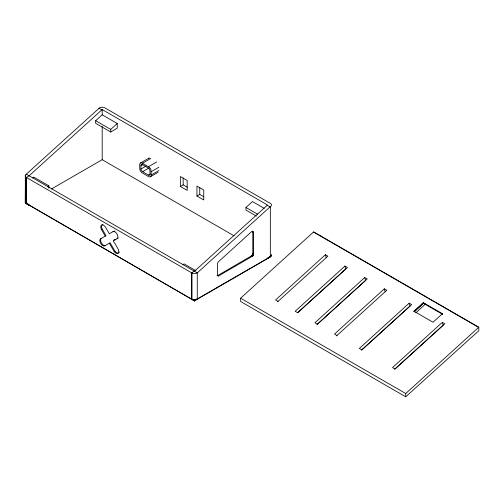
<?xml version="1.0" encoding="UTF-8"?>
<svg xmlns="http://www.w3.org/2000/svg" width="504" height="504" viewBox="0 0 504 504"><rect width="100%" height="100%" fill="white"/><g stroke="black" fill="none" stroke-linecap="round" stroke-linejoin="round"><path stroke-width="0.76" d="M140.937 165.532L140.937 165.488A2.129 1.228 60 0 1 142.443 164.663L148.598 168.223A2.129 1.228 60 0 1 149.972 170.9L149.978 174.227A2.129 1.228 60 0 1 148.875 175.266L142.065 171.366A2.129 1.228 60 0 1 140.937 169.035L140.937 165.532L142.871 164.417M151.244 174.957L150.992 169.974A3.938 2.274 60 0 0 149.417 167.41L142.519 163.246A3.919 2.262 60 0 0 139.671 164.802L139.759 169.199A3.938 2.274 60 0 0 141.737 172.607L148.472 176.558A3.919 2.262 60 0 0 151.244 174.957L158.892 170.541M25.225 175.518L25.521 176.702L26.397 177.452L191.986 273.023A4.064 2.344 0 0 0 197.266 272.866L270.333 206.634A3.982 2.3 0 0 0 270.333 203.383L104.819 107.825A3.717 2.148 0 0 0 99.559 107.825L25.477 174.932L25.244 202.217L26.05 203.32L194.462 300.819L267.536 258.634L270.963 256.303L271.36 254.558M217.526 275.556A2.104 1.216 -60 0 0 217.772 275.518L251.874 255.654L252.813 253.613L252.794 232.079A2.444 1.411 -60 0 0 252.472 231.109M217.772 275.518L218.528 275.953L252.63 256.089L253.562 254.048L253.55 232.514L252.794 232.079M26.05 177.225L26.05 203.32L194.462 300.819L194.935 299.59L197.266 298.96L270.673 256.555M25.477 201.027L25.244 202.217L26.347 203.112M194.311 271.158L191.589 272.828L191.589 298.922L194.462 300.819L195.451 299.54M268.449 257.544L267.536 258.634L270.963 256.303M268.972 257.103L267.536 258.634L270.585 256.467M268.657 257.55L267.536 258.634L271.36 255.749M191.986 273.023L191.986 299.124L194.462 300.819L195.949 299.445M29.119 175.783L102.192 109.544L267.536 205.008L194.462 271.247M102.192 114.799L117.256 123.493L117.256 128.173L110.741 132.023L95.672 123.329L95.672 120.714L102.192 114.799L102.192 109.544M32.741 178.057L33.774 177.118L48.844 185.812L48.844 188.099M110.741 132.023L110.741 129.415L117.256 123.493M47.811 186.751L48.844 185.812M256.435 216.14L245.952 210.086L245.952 207.478L252.466 201.556L264.26 208.366M183.021 264.821L184.054 263.875L195.848 270.686M240.597 298.192L313.671 231.884L478.8 327.222L478.8 330.763L405.726 396.805L240.597 301.468L240.597 298.192L405.726 393.529L405.726 396.805M277.572 301.795L327.871 256.177L325.389 254.741L275.587 299.981L278.069 301.417M344.975 266.049L295.174 311.289L297.656 312.726L347.458 267.485L344.975 266.049L345.801 268.916L297.738 312.581M364.732 277.521L314.931 322.762L317.419 324.198L367.221 278.951L364.732 277.521L365.564 280.382L316.922 324.576M336.508 335.885L386.807 290.26L384.319 288.83L334.517 334.07L337.006 335.506M409.179 303.181L359.377 348.421L361.866 349.858L411.667 304.618L409.179 303.181L410.01 306.048L361.368 350.236M423.499 303.339L414.086 311.894L413.879 311.176L423.291 302.627L442.443 313.683L442.651 314.395L423.499 303.339L423.291 302.627M414.597 311.226L422.648 303.912M415.8 312.858L425.571 303.975M442.443 313.683L433.031 322.232L413.879 311.176M442.329 322.314L392.528 367.561L395.016 368.997L444.818 323.751L442.329 322.314L443.161 325.181L394.519 369.369M405.726 393.529L478.8 327.222M271.498 255.156L267.536 258.634L271.461 255.452M192.415 299.288L194.462 300.819L196.421 299.319M192.887 299.426L194.462 300.819L196.862 299.156M193.379 299.527L193.895 299.584L194.462 300.819L197.266 298.96L197.266 272.866L26.315 174.163M29.201 175.833L26.397 177.452L26.397 203.547L29.119 205.361L28.205 204.278M51.446 188.987L102.192 159.692L234.196 235.904M140.509 162.994L148.793 158.212M142.519 163.246L150.803 158.458M140.937 169.035L146.097 166.055M148.497 166.698L156.782 161.91M142.575 171.7L149.026 167.971M151.238 171.662L158.886 167.246M148.472 175.102L150.406 173.987M150.45 176.74L158.099 172.324M105.26 236.137L101.594 229.78L102.35 229.345A4.076 2.35 60 0 1 102.942 224.456M180.363 186.461L187.167 190.386L187.167 180.47L180.363 176.545L180.363 186.461L183.166 184.842L187.249 187.198M196.938 196.031L203.736 199.956L203.736 190.039L196.938 186.115L196.938 196.031L199.742 194.412L203.824 196.768M109.337 243.193L114.251 251.704L115.007 251.269A4.196 2.425 60 0 0 118.642 252.863M193.895 299.584L194.935 299.59M98.948 108.184L101.751 109.803M267.095 205.26L269.898 206.879M313.438 232.016L478.567 327.354M95.672 120.714L110.741 129.415M245.952 207.478L257.746 214.288M252.813 253.613L253.562 254.048M252.75 253.959L253.506 254.394M252.649 254.318L253.405 254.753M252.504 254.678L253.26 255.112M252.328 255.024L253.077 255.459M252.113 255.352L252.869 255.786M251.874 255.654L252.63 256.089M251.622 255.925L252.372 256.36M251.345 256.145L252.101 256.58M27.695 203.843L29.119 205.361L25.754 203.068L25.754 176.973M27.449 203.755L29.119 205.361L25.521 202.797L25.521 176.702M27.436 203.887L29.119 205.361L25.351 202.513L25.32 175.216M27.455 204.013L29.119 205.361M102.35 229.345L106.016 235.702L100.283 239.016A4.196 2.425 60 0 0 100.718 243.463A4.196 2.425 60 0 0 104.353 246.072L110.093 242.758L115.007 251.269M384.319 288.83L385.151 291.69M325.389 254.741L326.214 257.607M194.412 299.609L194.462 300.819M270.333 206.634L270.333 256.775M199.742 187.545L199.742 194.412M183.166 177.975L183.166 184.842M102.192 126.435L102.192 159.692M253.55 232.514A2.444 1.411 -60 0 0 251.338 231.871L218.427 261.79A2.923 1.688 -60 0 0 217.495 263.661L217.463 275.341A2.104 1.216 -60 0 0 218.528 275.953M217.098 275.461A2.104 1.216 -60 0 1 216.934 275.323M101.594 229.78A4.076 2.35 60 0 1 101.594 225.074A4.076 2.35 60 0 1 105.67 227.43L109.337 233.78L113.69 231.267A4.076 2.35 60 0 1 114.981 231.153M112.94 231.708A4.076 2.35 60 0 1 117.016 234.058A4.076 2.35 60 0 1 117.016 238.764M114.251 251.704A4.196 2.425 60 0 0 117.886 253.298A4.196 2.425 60 0 0 118.327 249.354L114.465 242.663A1.487 0.857 60 0 1 113.413 240.843A1.487 0.857 60 0 1 114.465 240.232L117.766 238.329A4.076 2.35 60 0 0 118.226 237.901M105.109 245.637A4.196 2.425 60 0 1 101.474 243.029A4.196 2.425 60 0 1 101.033 238.581M119.341 251.987A4.196 2.425 60 0 1 119.051 252.504M114.2 240.112A1.487 0.857 60 0 1 115.221 239.797M148.441 158.495A3.919 2.262 60 0 1 149.72 158.054"/></g></svg>
